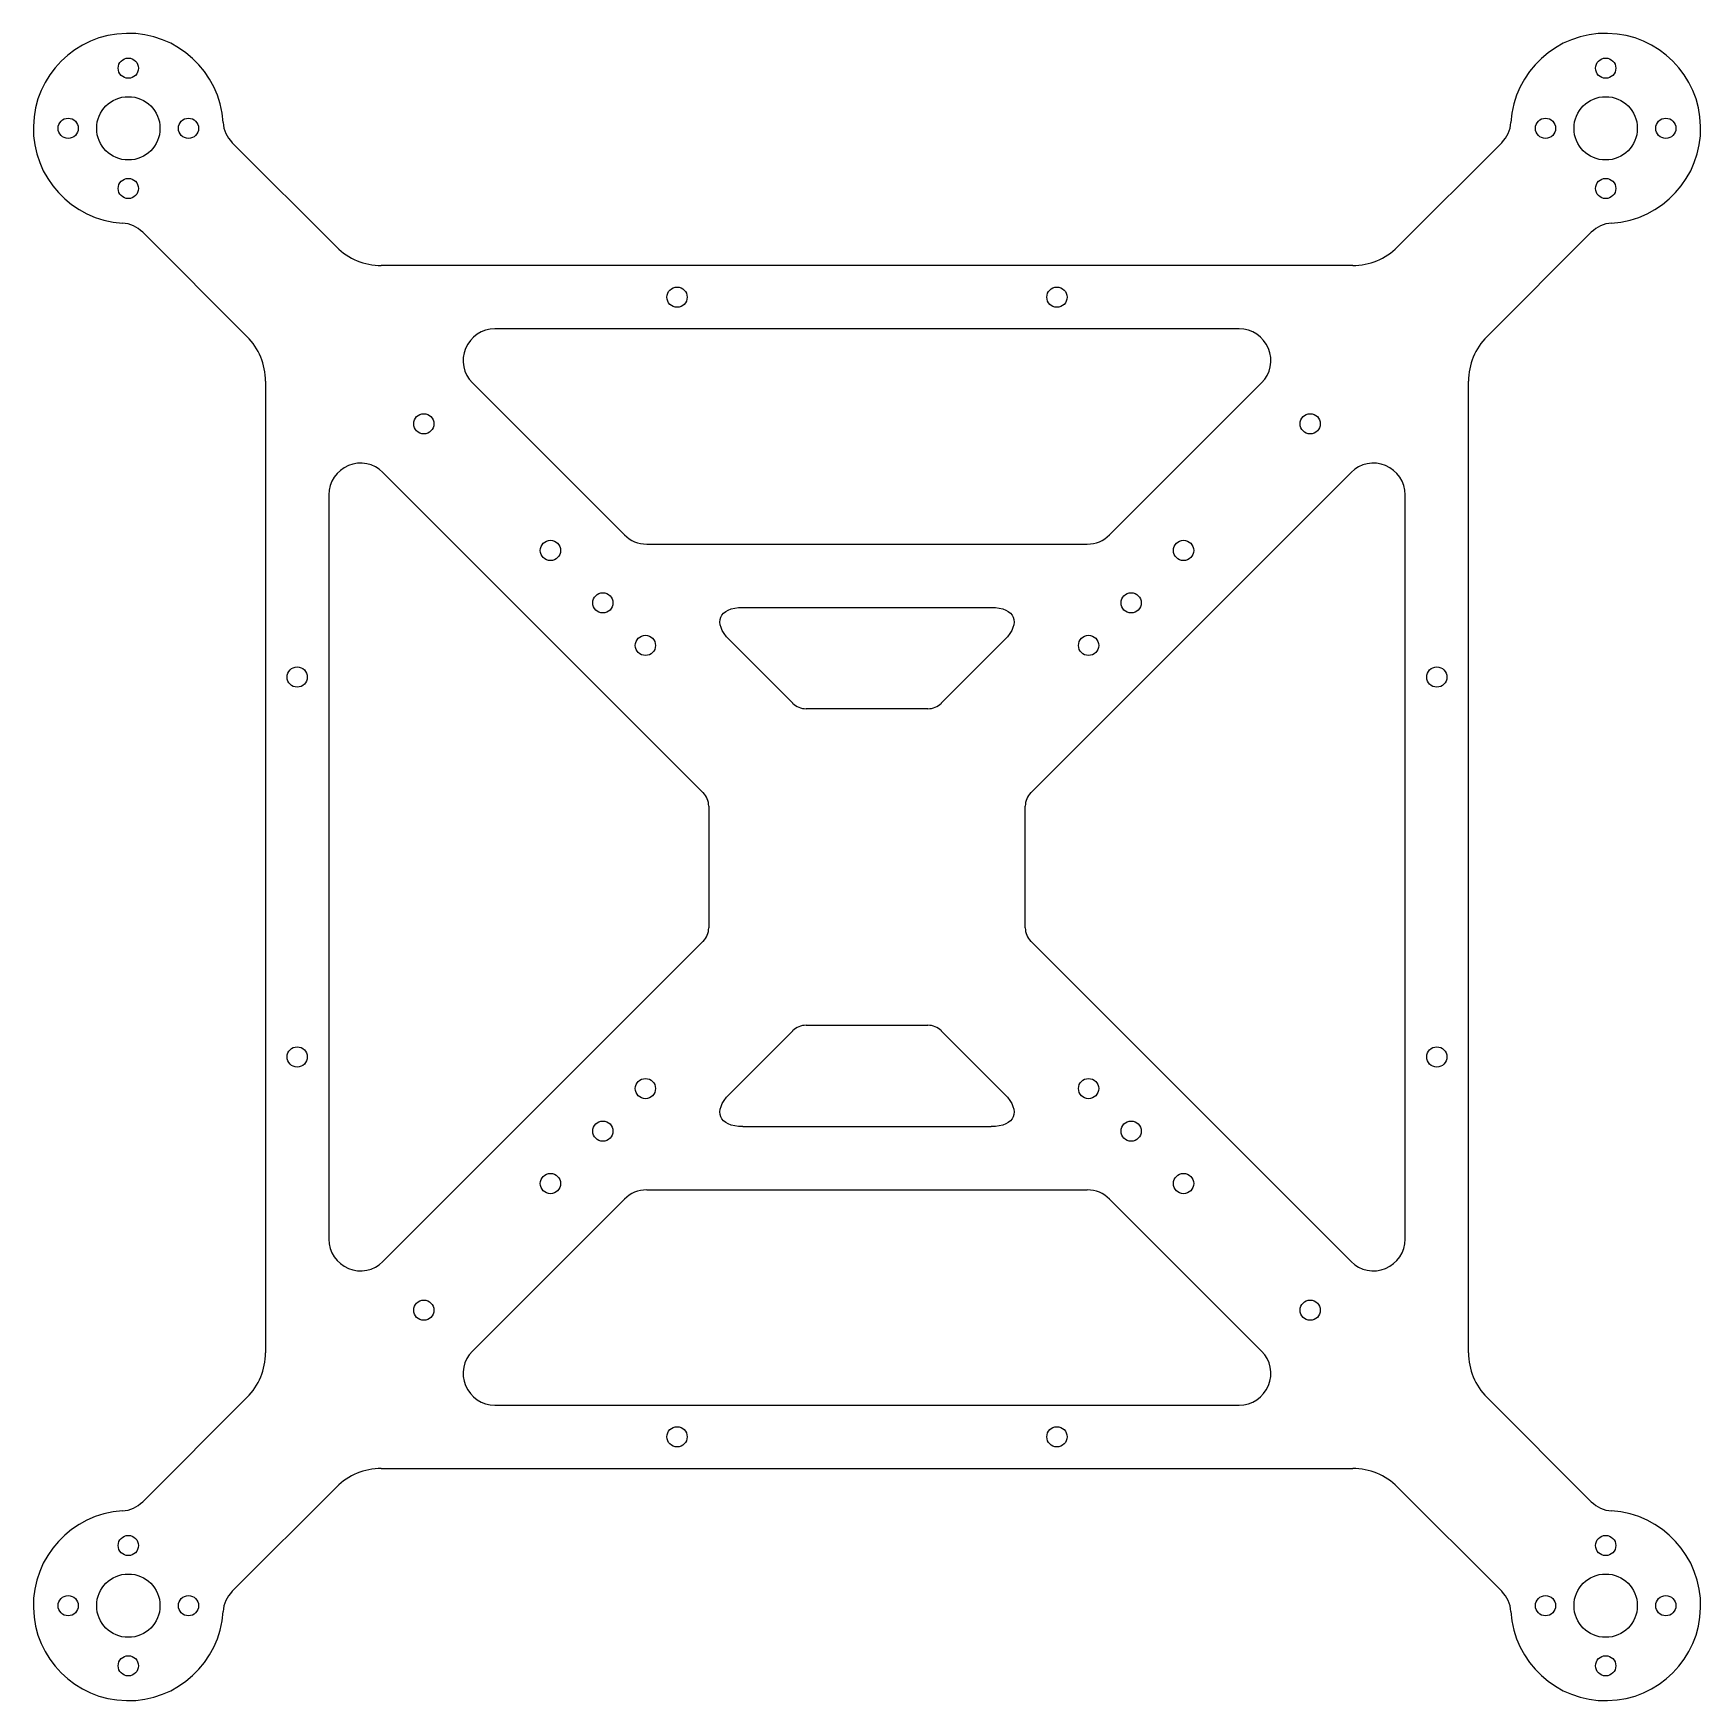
# Model space of a CAD drawing. Header units: millimetres. Extents: x -132 to 132, y -132 to 132.
import ezdxf

# ---------------------------------------------------------------- set-up
doc = ezdxf.new("R2010")
doc.units = ezdxf.units.MM

msp = doc.modelspace()

# ---------------------------------------------------------------- linework, layer by layer
at = {"color": 7, "linetype": 'Continuous', "lineweight": 25}
for p, q in [((-100.25, 114.39), (-83.79, 97.93)), ((100.25, 114.39), (83.79, 97.93)), ((-114.39, 100.25), (-97.93, 83.79)), ((114.39, 100.25), (97.93, 83.79)), ((76.72, 95), (-76.72, 95)), ((58.79, 85), (-58.79, 85)), ((-95, 76.72), (-95, -76.72)), ((-62.32, 76.46), (-38.32, 52.46)), ((62.32, 76.46), (38.32, 52.46)), ((95, -76.72), (95, 76.72)), ((-76.46, 62.32), (-25.88, 11.74)), ((76.46, 62.32), (25.88, 11.74)), ((-85, 58.79), (-85, -58.79)), ((85, -58.79), (85, 58.79)), ((-34.79, 51), (34.79, 51)), ((-19.62, 41), (19.62, 41)), ((-21.74, 35.88), (-11.74, 25.88)), ((21.74, 35.88), (11.74, 25.88)), ((9.62, 25), (-9.62, 25)), ((-25, 9.62), (-25, -9.62)), ((25, -9.62), (25, 9.62)), ((-25.88, -11.74), (-76.46, -62.32)), ((25.88, -11.74), (76.46, -62.32)), ((-11.74, -25.88), (-21.74, -35.88)), ((-9.62, -25), (9.62, -25)), ((11.74, -25.88), (21.74, -35.88)), ((-19.62, -41), (19.62, -41)), ((-38.32, -52.46), (-62.32, -76.46)), ((-34.79, -51), (34.79, -51)), ((38.32, -52.46), (62.32, -76.46)), ((-97.93, -83.79), (-114.39, -100.25)), ((97.93, -83.79), (114.39, -100.25)), ((-58.79, -85), (58.79, -85)), ((-76.72, -95), (76.72, -95)), ((-83.79, -97.93), (-100.25, -114.39)), ((83.79, -97.93), (100.25, -114.39))]:
    msp.add_line(p, q, dxfattribs=at)
for centre, radius in [((-116.67, 126.17), 1.6), ((116.67, 126.17), 1.6), ((-116.67, 116.67), 5), ((116.67, 116.67), 5), ((-126.17, 116.67), 1.6), ((-107.17, 116.67), 1.6), ((107.17, 116.67), 1.6), ((126.17, 116.67), 1.6), ((-116.67, 107.17), 1.6), ((116.67, 107.17), 1.6), ((-30, 90), 1.6), ((30, 90), 1.6), ((-70, 70), 1.6), ((70, 70), 1.6), ((-50, 50), 1.6), ((50, 50), 1.6), ((-41.72, 41.72), 1.6), ((41.72, 41.72), 1.6), ((-35, 35), 1.6), ((35, 35), 1.6), ((-90, 30), 1.6), ((90, 30), 1.6), ((-90, -30), 1.6), ((90, -30), 1.6), ((-35, -35), 1.6), ((35, -35), 1.6), ((-41.72, -41.72), 1.6), ((41.72, -41.72), 1.6), ((-50, -50), 1.6), ((50, -50), 1.6), ((-70, -70), 1.6), ((70, -70), 1.6), ((-30, -90), 1.6), ((30, -90), 1.6), ((-116.67, -107.17), 1.6), ((116.67, -107.17), 1.6), ((-116.67, -116.67), 5), ((116.67, -116.67), 5), ((-126.17, -116.67), 1.6), ((-107.17, -116.67), 1.6), ((107.17, -116.67), 1.6), ((126.17, -116.67), 1.6), ((-116.67, -126.17), 1.6), ((116.67, -126.17), 1.6)]:
    msp.add_circle(centre, radius, dxfattribs=at)
for centre, radius, start, end in [((116.67, 116.67), 15, 273.5904, 176.4096), ((-116.67, 116.67), 15, 3.5904, 266.4096), ((-96.71, 117.93), 5, 183.5904, 225), ((96.71, 117.93), 5, 315, 356.4096), ((-117.93, 96.71), 5, 45, 86.4096), ((117.93, 96.71), 5, 93.5904, 135), ((-76.72, 105), 10, 225, 270), ((76.72, 105), 10, 270, 315), ((-58.79, 80), 5, 90, 225), ((58.79, 80), 5, 315, 90), ((-105, 76.72), 10, 0, 45), ((105, 76.72), 10, 135, 180), ((-80, 58.79), 5, 45, 180), ((80, 58.79), 5, 0, 135), ((-34.79, 56), 5, 225, 270), ((34.79, 56), 5, 270, 315), ((-9.62, 28), 3, 225, 270), ((9.62, 28), 3, 270, 315), ((-28, 9.62), 3, 0, 45), ((28, 9.62), 3, 135, 180), ((-28, -9.62), 3, 315, 0), ((28, -9.62), 3, 180, 225), ((-9.62, -28), 3, 90, 135), ((9.62, -28), 3, 45, 90), ((-34.79, -56), 5, 90, 135), ((34.79, -56), 5, 45, 90), ((-80, -58.79), 5, 180, 315), ((80, -58.79), 5, 225, 0), ((-105, -76.72), 10, 315, 0), ((-58.79, -80), 5, 135, 270), ((58.79, -80), 5, 270, 45), ((105, -76.72), 10, 180, 225), ((-76.72, -105), 10, 90, 135), ((76.72, -105), 10, 45, 90), ((-116.67, -116.67), 15, 93.5904, 356.4096), ((-117.93, -96.71), 5, 273.5904, 315), ((116.67, -116.67), 15, 183.5904, 86.4096), ((117.93, -96.71), 5, 225, 266.4096), ((-96.71, -117.93), 5, 135, 176.4096), ((96.71, -117.93), 5, 3.5904, 45)]:
    msp.add_arc(centre, radius, start, end, dxfattribs=at)
for points in [[(-21.74, 35.88), (-24.4, 38.54), (-23.38, 41), (-19.62, 41)], [(19.62, 41), (23.38, 41), (24.4, 38.54), (21.74, 35.88)], [(-19.62, -41), (-23.38, -41), (-24.4, -38.54), (-21.74, -35.88)], [(21.74, -35.88), (24.4, -38.54), (23.38, -41), (19.62, -41)]]:
    msp.add_open_spline(points, degree=3, dxfattribs=at)

doc.saveas('drawing.dxf')
